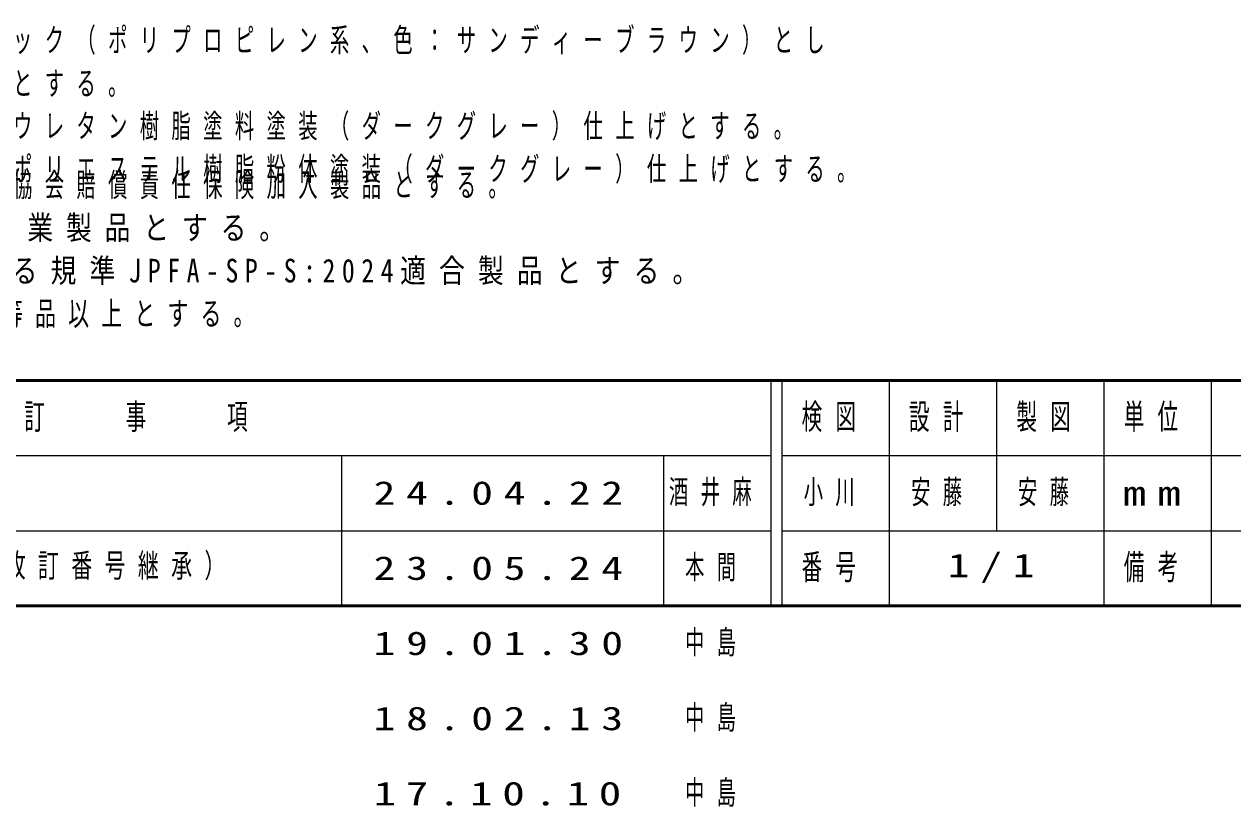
# Model space of a CAD drawing. Units: millimetres on the paper. Extents: x -365 to 0, y -19 to 257.
# Drawn here: x -308 to -195.5, y -18.7 to 54.2 of the extents above; entities that cross this region are included whole.
import ezdxf

# ---------------------------------------------------------------- set-up
doc = ezdxf.new("R2010")
doc.units = ezdxf.units.MM
doc.layers.add('LY_1', color=7, linetype='Continuous', lineweight=25)
doc.layers.add('LY_3', color=7, linetype='Continuous', lineweight=13)
doc.styles.add('ＭＳ ゴシック', font='')
doc.styles.get('ＭＳ ゴシック').set_extended_font_data('MS Gothic')

msp = doc.modelspace()

# ---------------------------------------------------------------- linework, layer by layer
at = {"layer": 'LY_3', "lineweight": 50}
for p, q in [((-365, 21), (0, 21)), ((-365, 0), (0, 0))]:
    msp.add_line(p, q, dxfattribs=at)
at = {"layer": 'LY_3', "lineweight": 25}
for p, q in [((-238.5, 21), (-238.5, 0)), ((-237.5, 21), (-237.5, 0)), ((-227.5, 21), (-227.5, 7)), ((-217.5, 21), (-217.5, 7)), ((-207.5, 21), (-207.5, 0)), ((-197.5, 21), (-197.5, 7)), ((-237.5, 7), (0, 7)), ((-197.5, 7), (-197.5, 0))]:
    msp.add_line(p, q, dxfattribs=at)
at = {"layer": 'LY_3'}
for p, q in [((-365, 14), (-238.5, 14)), ((-278.5, 14), (-278.5, 0)), ((-248.5, 14), (-248.5, 0)), ((-237.5, 14), (-182.5, 14)), ((-365, 7), (-238.5, 7)), ((-227.5, 7), (-227.5, 0))]:
    msp.add_line(p, q, dxfattribs=at)

# ---------------------------------------------------------------- texts
at = {"layer": 'LY_1', "char_height": 2.199, "style": 'ＭＳ ゴシック'}
for s, insert, attachment_point in [('\\T1.64;\\W0.6;合成木材は、木粉入り再生プラスチック（ポリプロピレン系、色：サンディーブラウン）とし', (-356.308, 51.326), 7), ('\\T1.64;\\W0.6;「再生有機系建材認定基準」適合品とする。', (-356.308, 47.326), 7), ('\\T1.64;\\W0.6;アルミ合金鋳物は、ＡＣ３Ａとし、ウレタン樹脂塗料塗装（ダークグレー）仕上げとする。', (-356.308, 43.326), 7), ('\\T1.64;\\W0.6;鋼材は、電気亜鉛メッキ処理の上、ポリエステル樹脂粉体塗装（ダークグレー）仕上げとする。', (-356.308, 39.326), 7), ('\\T1.64;\\W0.6;本製品は、（一社）日本公園施設業協会賠償責任保険加入製品とする。', (-356.308, 40.326), 1), ('\\T1.5;\\W0.8;本製品は、ISO9001認証取得企業製品とする。', (-356.308, 36.326), 1), ('\\T1.51;\\W0.8;本製品は、遊具の安全に関する規準JPFA-SP-S:2024適合製品とする。', (-356.308, 32.326), 1), ('\\T1.58;\\W0.65;本製品は、(株)中村製作所製品同等品以上とする。', (-356.308, 28.326), 1), ('\\T1.5;\\W1.35;24.04.22', (-275.5, 10.5), 4), ('\\T1.64;\\W0.6;酒井麻', (-248, 10.5), 4), ('\\T1.64;\\W0.6;小川', (-232.5, 10.5), 5), ('\\T1.64;\\W0.6;安藤', (-222.5, 10.5), 5), ('\\T1.64;\\W0.6;安藤', (-215.5, 10.5), 4), ('\\T1.59;\\W0.65;解説サイン標準化/型\\~番変更（改訂番号継承）', (-353.25, 3.5), 4), ('\\T1.5;\\W1.35;23.05.24', (-275.5, 3.5), 4), ('\\T1.64;\\W0.6;本間', (-246.5, 3.5), 4), ('\\T1.5;\\W1.35;1/1', (-217.5, 3.5), 5), ('\\T1.64;\\W0.6;中島', (-246.5, -3.5), 4), ('\\T1.5;\\W1.35;19.01.30', (-275.5, -3.5), 4), ('\\T1.64;\\W0.6;中島', (-246.5, -10.5), 4), ('\\T1.5;\\W1.35;18.02.13', (-275.5, -10.5), 4), ('\\T1.43;\\W1.4;17.10.10', (-275.5, -17.5), 4), ('\\T1.64;\\W0.6;中島', (-246.5, -17.5), 4)]:
    msp.add_mtext(s, dxfattribs=dict(at, insert=insert, attachment_point=attachment_point))
at = {"layer": 'LY_3', "char_height": 2.346, "attachment_point": 5, "style": 'ＭＳ ゴシック'}
for s, insert in [('\\T1.64;\\W0.6;改\u3000\u3000訂\u3000\u3000事\u3000\u3000項', (-301.75, 17.5)), ('\\T1.64;\\W0.6;検図', (-232.5, 17.5)), ('\\T1.64;\\W0.6;製図', (-212.5, 17.5)), ('\\T1.64;\\W0.6;単位', (-202.5, 17.5)), ('\\T1.64;\\W0.6;設計', (-222.5, 17.5)), ('\\T1.5;\\W1.35;mm', (-202.5, 10.5)), ('\\T1.64;\\W0.6;番号', (-232.5, 3.5)), ('\\T1.64;\\W0.6;備考', (-202.5, 3.5))]:
    msp.add_mtext(s, dxfattribs=dict(at, insert=insert))

doc.saveas('drawing.dxf')
